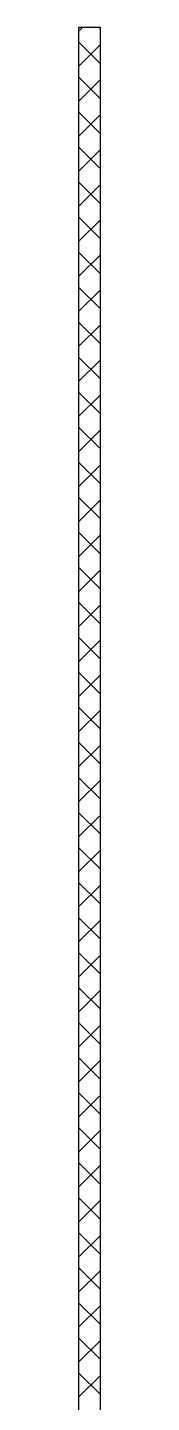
# Model space of a CAD drawing. Header units: millimetres. Extents: x -3262 to 113774, y 0 to 217478.
# Drawn here: x 112646 to 112786, y 208663 to 217478 of the extents above; entities that cross this region are included whole.
import ezdxf

# ---------------------------------------------------------------- set-up
doc = ezdxf.new("R2010")
doc.units = ezdxf.units.MM
doc.header["$LTSCALE"] = 100
doc.layers.add('EL6131--_GEBOUWINST (1996)', color=2, linetype='Continuous')

# ---------------------------------------------------------------- blocks, each defined once
blk = doc.blocks.new('*X53')
at = {"color": 0}
for p, q in [((47207.7, 14307.1), (47067.7, 14447.1)), ((47085, 14307.1), (47225, 14447.1)), ((47432.2, 14307.1), (47292.2, 14447.1)), ((47309.5, 14307.1), (47449.5, 14447.1)), ((47656.7, 14307.1), (47516.7, 14447.1)), ((47534, 14307.1), (47674, 14447.1)), ((47881.2, 14307.1), (47741.2, 14447.1)), ((47758.6, 14307.1), (47898.6, 14447.1)), ((48105.7, 14307.1), (47965.7, 14447.1)), ((47983.1, 14307.1), (48123.1, 14447.1)), ((48330.2, 14307.1), (48190.2, 14447.1)), ((48207.6, 14307.1), (48347.6, 14447.1)), ((48554.7, 14307.1), (48414.7, 14447.1)), ((48432.1, 14307.1), (48572.1, 14447.1)), ((48779.2, 14307.1), (48639.2, 14447.1)), ((48656.6, 14307.1), (48796.6, 14447.1)), ((49003.7, 14307.1), (48863.7, 14447.1)), ((48881.1, 14307.1), (49021.1, 14447.1)), ((49228.2, 14307.1), (49088.2, 14447.1)), ((49105.6, 14307.1), (49245.6, 14447.1)), ((49452.7, 14307.1), (49312.7, 14447.1)), ((49330.1, 14307.1), (49470.1, 14447.1)), ((49677.2, 14307.1), (49537.2, 14447.1)), ((49554.6, 14307.1), (49694.6, 14447.1)), ((49901.7, 14307.1), (49761.7, 14447.1)), ((49779.1, 14307.1), (49919.1, 14447.1)), ((50126.2, 14307.1), (49986.2, 14447.1)), ((50003.6, 14307.1), (50143.6, 14447.1)), ((50350.7, 14307.1), (50210.7, 14447.1)), ((50228.1, 14307.1), (50368.1, 14447.1)), ((50575.3, 14307.1), (50435.3, 14447.1)), ((50452.6, 14307.1), (50592.6, 14447.1)), ((50799.8, 14307.1), (50659.8, 14447.1)), ((50677.1, 14307.1), (50817.1, 14447.1)), ((51024.3, 14307.1), (50884.3, 14447.1)), ((50901.6, 14307.1), (51041.6, 14447.1)), ((51248.8, 14307.1), (51108.8, 14447.1)), ((51126.1, 14307.1), (51266.1, 14447.1)), ((51473.3, 14307.1), (51333.3, 14447.1)), ((51350.7, 14307.1), (51490.7, 14447.1)), ((51697.8, 14307.1), (51557.8, 14447.1)), ((51575.2, 14307.1), (51715.2, 14447.1)), ((51922.3, 14307.1), (51782.3, 14447.1)), ((51799.7, 14307.1), (51939.7, 14447.1)), ((52146.8, 14307.1), (52006.8, 14447.1)), ((52024.2, 14307.1), (52164.2, 14447.1)), ((52371.3, 14307.1), (52231.3, 14447.1)), ((52248.7, 14307.1), (52388.7, 14447.1)), ((52595.8, 14307.1), (52455.8, 14447.1)), ((52473.2, 14307.1), (52613.2, 14447.1)), ((52820.3, 14307.1), (52680.3, 14447.1)), ((52697.7, 14307.1), (52837.7, 14447.1)), ((53044.8, 14307.1), (52904.8, 14447.1)), ((52922.2, 14307.1), (53062.2, 14447.1)), ((53269.3, 14307.1), (53129.3, 14447.1)), ((53146.7, 14307.1), (53286.7, 14447.1)), ((53493.8, 14307.1), (53353.8, 14447.1)), ((53371.2, 14307.1), (53511.2, 14447.1)), ((53718.3, 14307.1), (53578.3, 14447.1)), ((53595.7, 14307.1), (53735.7, 14447.1)), ((53942.8, 14307.1), (53802.8, 14447.1)), ((53820.2, 14307.1), (53960.2, 14447.1)), ((54167.4, 14307.1), (54027.4, 14447.1)), ((54044.7, 14307.1), (54184.7, 14447.1)), ((54391.9, 14307.1), (54251.9, 14447.1)), ((54269.2, 14307.1), (54409.2, 14447.1)), ((54616.4, 14307.1), (54476.4, 14447.1)), ((54493.7, 14307.1), (54633.7, 14447.1)), ((54840.9, 14307.1), (54700.9, 14447.1)), ((54718.2, 14307.1), (54858.2, 14447.1)), ((55065.4, 14307.1), (54925.4, 14447.1)), ((54942.8, 14307.1), (55082.8, 14447.1)), ((55289.9, 14307.1), (55149.9, 14447.1)), ((55167.3, 14307.1), (55307.3, 14447.1)), ((55514.4, 14307.1), (55374.4, 14447.1)), ((55391.8, 14307.1), (55531.8, 14447.1)), ((55738.9, 14307.1), (55598.9, 14447.1)), ((55616.3, 14307.1), (55756.3, 14447.1)), ((55848.4, 14422.1), (55823.4, 14447.1)), ((55840.8, 14307.1), (55848.4, 14314.7))]:
    blk.add_line(p, q, dxfattribs=at)

msp = doc.modelspace()

# ---------------------------------------------------------------- linework, layer by layer
at = {"layer": 'EL6131--_GEBOUWINST (1996)', "color": 2, "linetype": 'Continuous'}
msp.add_lwpolyline([(112786.3, 174517.7), (112786.3, 217477.7), (112646.3, 217477.7), (112646.3, 174517.7)], close=True, dxfattribs=at)

# ---------------------------------------------------------------- block references
at = {"layer": 'EL6131--_GEBOUWINST (1996)', "color": 1, "linetype": 'Continuous', "rotation": 90}
msp.add_blockref('*X53', (127093.4, 161629.3), dxfattribs=at)

doc.saveas('drawing.dxf')
